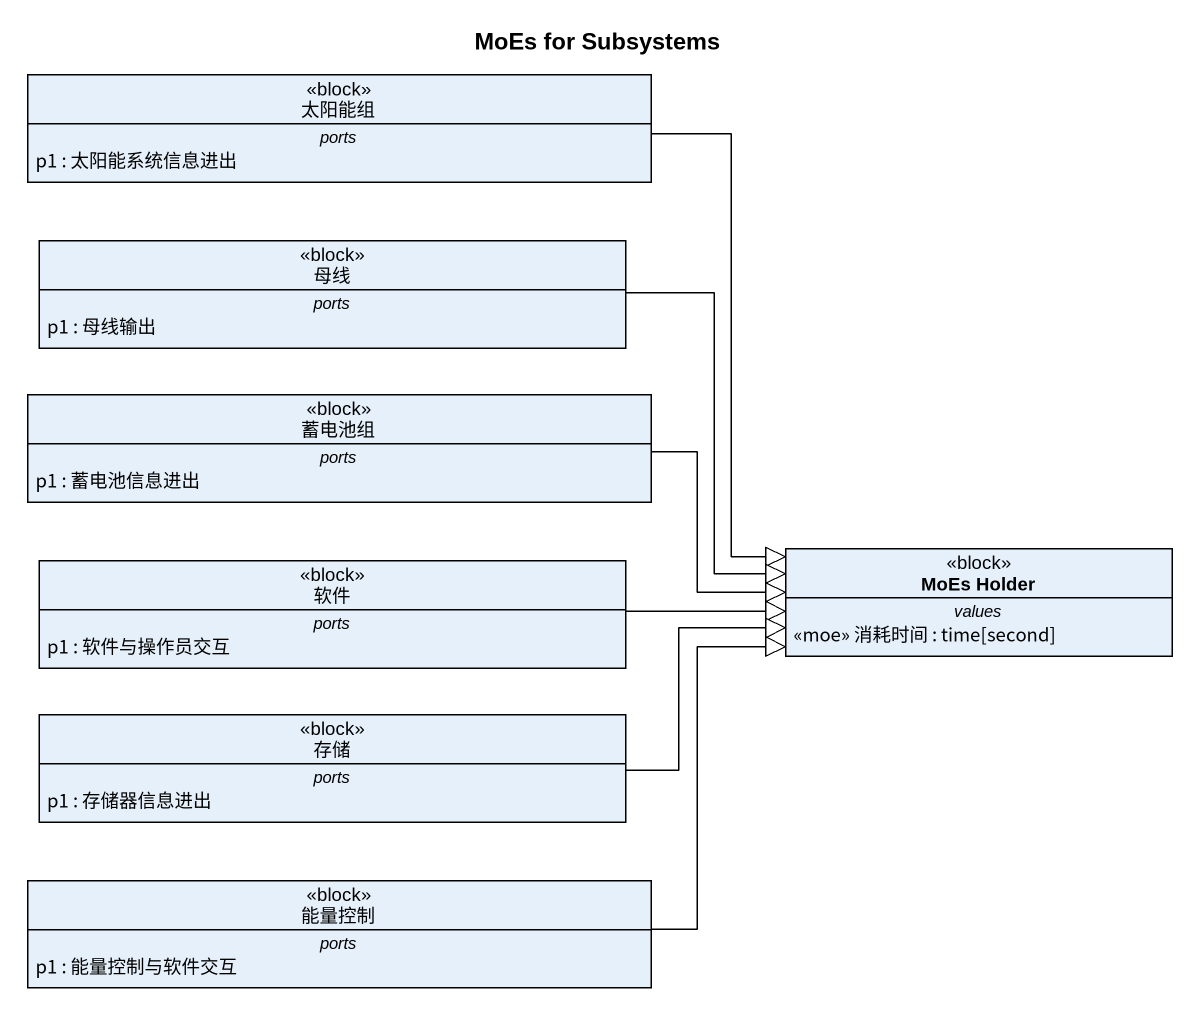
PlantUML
@startuml
title MoEs for Subsystems
hide circle
hide empty members
class 太阳能组 <<block>> {
  -- ports --
  p1 : 太阳能系统信息进出
}
class 母线 <<block>> {
  -- ports --
  p1 : 母线输出
}
class 蓄电池组 <<block>> {
  -- ports --
  p1 : 蓄电池信息进出
}
class 软件 <<block>> {
  -- ports --
  p1 : 软件与操作员交互
}
class "MoEs Holder" as MoEs_Holder <<block>> {
  -- values --
  <<moe>> 消耗时间 : time[second]
}
class 存储 <<block>> {
  -- ports --
  p1 : 存储器信息进出
}
class 能量控制 <<block>> {
  -- ports --
  p1 : 能量控制与软件交互
}
太阳能组 --|> MoEs_Holder
母线 -right-|> MoEs_Holder
蓄电池组 -right-|> MoEs_Holder
软件 -right-|> MoEs_Holder
存储 -right-|> MoEs_Holder
能量控制 -right-|> MoEs_Holder
@enduml
